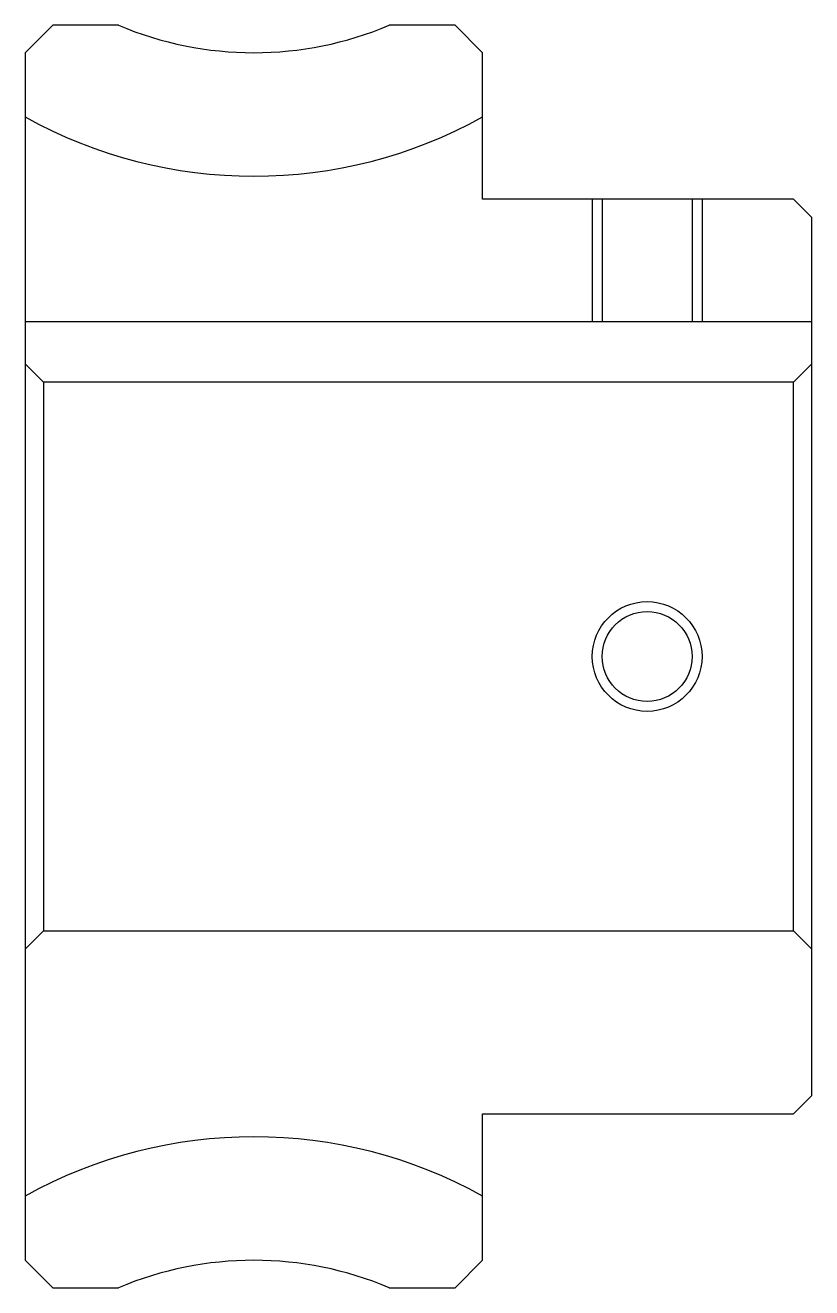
# Model space of a CAD drawing. Header units: metres. Extents: x 106 to 304, y 89 to 158.
# Drawn here: x 106.5 to 149.5, y 89.2 to 158.2 of the extents above.
import ezdxf

# ---------------------------------------------------------------- set-up
doc = ezdxf.new("R2010")
doc.units = ezdxf.units.M

msp = doc.modelspace()

# ---------------------------------------------------------------- linework, layer by layer
at = {"color": 4}
for p, q in [((106.5, 142.050003), (149.5, 142.050003)), ((149.5, 139.75), (148.5, 138.75)), ((106.5, 107.75), (107.5, 108.75)), ((149.5, 107.75), (148.5, 108.75))]:
    msp.add_line(p, q, dxfattribs=at)
for points in [[(111.600677, 158.25), (108, 158.25), (106.5, 156.75), (106.5, 107.75)], [(131.5, 148.75), (131.5, 156.75), (130, 158.25), (126.399323, 158.25)], [(131.5, 98.75), (148.5, 98.75), (149.5, 99.75), (149.5, 147.75), (148.5, 148.75), (131.5, 148.75)], [(137.5, 148.75), (137.5, 142.050003)], [(138.040009, 148.75), (138.040009, 142.050003)], [(142.959991, 148.75), (142.959991, 142.050003)], [(143.5, 148.75), (143.5, 142.050003)], [(106.5, 139.75), (107.5, 138.75), (107.5, 108.75), (148.5, 108.75), (148.5, 138.75), (107.5, 138.75)], [(106.5, 107.75), (106.5, 90.75), (108, 89.25), (111.600677, 89.25)], [(126.399323, 89.25), (130, 89.25), (131.5, 90.75), (131.5, 98.75)]]:
    msp.add_lwpolyline(points, dxfattribs=at)
at = {"color": 7}
msp.add_circle((140.5, 123.75), 3, dxfattribs=at)
at = {"color": 4}
msp.add_circle((140.5, 123.75), 2.46, dxfattribs=at)
for centre, radius, start, end in [((119, 175.75), 19, 247.08045793, 292.91954207), ((119, 175.75), 25.75, 240.95890009, 299.04109991), ((119, 71.75), 25.75, 60.95890009, 119.04109991), ((119, 71.75), 19, 67.08045793, 112.91954207)]:
    msp.add_arc(centre, radius, start, end, dxfattribs=at)

doc.saveas('drawing.dxf')
